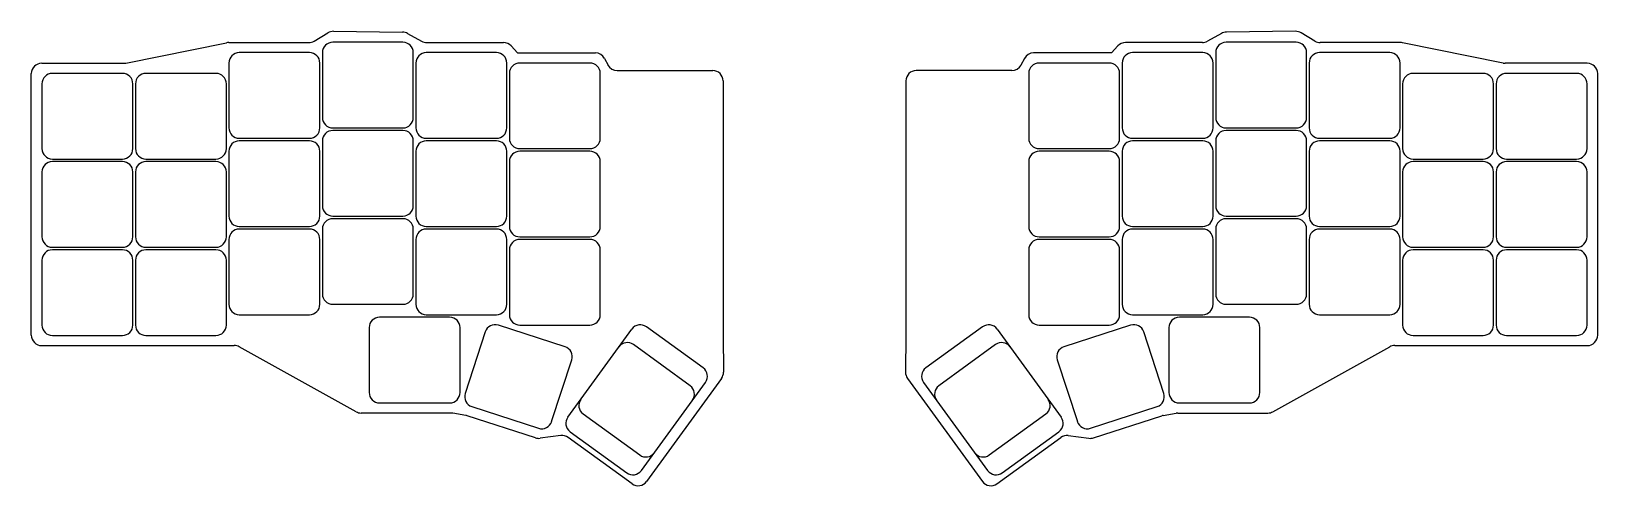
# Model space of a CAD drawing. Header units: millimetres. Extents: x -11 to 291, y -37 to 50.
import ezdxf

# ---------------------------------------------------------------- set-up
doc = ezdxf.new("R2010")
doc.units = ezdxf.units.MM

msp = doc.modelspace()

# ---------------------------------------------------------------- linework, layer by layer
at = {"linetype": 'CONTINUOUS'}
for p, q in [((43.68, 48.49), (46.31, 50.08)), ((47.37, 50.36), (60.69, 50.21)), ((61.64, 49.95), (64.35, 48.45)), ((218.36, 49.95), (215.65, 48.45)), ((232.63, 50.36), (219.31, 50.21)), ((236.32, 48.49), (233.69, 50.08)), ((7.4, 44.24), (26.8, 48.16)), ((27.2, 48.2), (42.64, 48.2)), ((42.75, 46.25), (29.25, 46.25)), ((45.25, 46.25), (45.25, 33.75)), ((60.75, 48.25), (47.25, 48.25)), ((62.75, 33.75), (62.75, 46.25)), ((78.75, 46.25), (65.25, 46.25)), ((65.32, 48.2), (80.11, 48.2)), ((81.6, 47.54), (82.8, 46.2)), ((82.8, 46.2), (97.8, 46.2)), ((197.2, 46.2), (182.2, 46.2)), ((198.4, 47.54), (197.2, 46.2)), ((214.68, 48.2), (199.89, 48.2)), ((214.75, 46.25), (201.25, 46.25)), ((217.25, 46.25), (217.25, 33.75)), ((232.75, 48.25), (219.25, 48.25)), ((234.75, 33.75), (234.75, 46.25)), ((250.75, 46.25), (237.25, 46.25)), ((252.8, 48.2), (237.36, 48.2)), ((272.6, 44.24), (253.2, 48.16)), ((-8.8, 44.2), (7, 44.2)), ((6.75, 42.25), (-6.75, 42.25)), ((24.75, 42.25), (11.25, 42.25)), ((27.25, 44.25), (27.25, 31.75)), ((44.75, 31.75), (44.75, 44.25)), ((63.25, 44.25), (63.25, 31.75)), ((80.75, 31.75), (80.75, 44.25)), ((81.25, 42.25), (81.25, 29.75)), ((96.75, 44.25), (83.25, 44.25)), ((98.75, 29.75), (98.75, 42.25)), ((99.56, 45.14), (100.24, 43.86)), ((102, 42.8), (120.4, 42.8)), ((178, 42.8), (159.6, 42.8)), ((180.44, 45.14), (179.76, 43.86)), ((181.25, 42.25), (181.25, 29.75)), ((196.75, 44.25), (183.25, 44.25)), ((198.75, 29.75), (198.75, 42.25)), ((199.25, 44.25), (199.25, 31.75)), ((216.75, 31.75), (216.75, 44.25)), ((235.25, 44.25), (235.25, 31.75)), ((252.75, 31.75), (252.75, 44.25)), ((268.75, 42.25), (255.25, 42.25)), ((288.8, 44.2), (273, 44.2)), ((286.75, 42.25), (273.25, 42.25)), ((-10.8, -8.2), (-10.8, 42.2)), ((-8.75, 40.25), (-8.75, 27.75)), ((8.75, 27.75), (8.75, 40.25)), ((9.25, 40.25), (9.25, 27.75)), ((26.75, 27.75), (26.75, 40.25)), ((122.4, 40.8), (122.4, -8.19)), ((157.6, 40.8), (157.6, -8.19)), ((253.25, 40.25), (253.25, 27.75)), ((270.75, 27.75), (270.75, 40.25)), ((271.25, 40.25), (271.25, 27.75)), ((288.75, 27.75), (288.75, 40.25)), ((290.8, -8.2), (290.8, 42.2)), ((47.25, 31.75), (60.75, 31.75)), ((60.75, 31.25), (47.25, 31.25)), ((219.25, 31.75), (232.75, 31.75)), ((232.75, 31.25), (219.25, 31.25)), ((27.25, 27.25), (27.25, 14.75)), ((29.25, 29.75), (42.75, 29.75)), ((42.75, 29.25), (29.25, 29.25)), ((44.75, 14.75), (44.75, 27.25)), ((45.25, 29.25), (45.25, 16.75)), ((62.75, 16.75), (62.75, 29.25)), ((63.25, 27.25), (63.25, 14.75)), ((65.25, 29.75), (78.75, 29.75)), ((78.75, 29.25), (65.25, 29.25)), ((80.75, 14.75), (80.75, 27.25)), ((83.25, 27.75), (96.75, 27.75)), ((96.75, 27.25), (83.25, 27.25)), ((183.25, 27.75), (196.75, 27.75)), ((196.75, 27.25), (183.25, 27.25)), ((199.25, 27.25), (199.25, 14.75)), ((201.25, 29.75), (214.75, 29.75)), ((214.75, 29.25), (201.25, 29.25)), ((216.75, 14.75), (216.75, 27.25)), ((217.25, 29.25), (217.25, 16.75)), ((234.75, 16.75), (234.75, 29.25)), ((235.25, 27.25), (235.25, 14.75)), ((237.25, 29.75), (250.75, 29.75)), ((250.75, 29.25), (237.25, 29.25)), ((252.75, 14.75), (252.75, 27.25)), ((-6.75, 25.75), (6.75, 25.75)), ((6.75, 25.25), (-6.75, 25.25)), ((11.25, 25.75), (24.75, 25.75)), ((24.75, 25.25), (11.25, 25.25)), ((81.25, 25.25), (81.25, 12.75)), ((98.75, 12.75), (98.75, 25.25)), ((181.25, 25.25), (181.25, 12.75)), ((198.75, 12.75), (198.75, 25.25)), ((255.25, 25.75), (268.75, 25.75)), ((268.75, 25.25), (255.25, 25.25)), ((273.25, 25.75), (286.75, 25.75)), ((286.75, 25.25), (273.25, 25.25)), ((-8.75, 23.25), (-8.75, 10.75)), ((8.75, 10.75), (8.75, 23.25)), ((9.25, 23.25), (9.25, 10.75)), ((26.75, 10.75), (26.75, 23.25)), ((253.25, 23.25), (253.25, 10.75)), ((270.75, 10.75), (270.75, 23.25)), ((271.25, 23.25), (271.25, 10.75)), ((288.75, 10.75), (288.75, 23.25)), ((29.25, 12.75), (42.75, 12.75)), ((42.75, 12.25), (29.25, 12.25)), ((45.25, 12.25), (45.25, -0.25)), ((47.25, 14.75), (60.75, 14.75)), ((60.75, 14.25), (47.25, 14.25)), ((62.75, -0.25), (62.75, 12.25)), ((65.25, 12.75), (78.75, 12.75)), ((78.75, 12.25), (65.25, 12.25)), ((201.25, 12.75), (214.75, 12.75)), ((214.75, 12.25), (201.25, 12.25)), ((217.25, 12.25), (217.25, -0.25)), ((219.25, 14.75), (232.75, 14.75)), ((232.75, 14.25), (219.25, 14.25)), ((234.75, -0.25), (234.75, 12.25)), ((237.25, 12.75), (250.75, 12.75)), ((250.75, 12.25), (237.25, 12.25)), ((27.25, 10.25), (27.25, -2.25)), ((44.75, -2.25), (44.75, 10.25)), ((63.25, 10.25), (63.25, -2.25)), ((80.75, -2.25), (80.75, 10.25)), ((83.25, 10.75), (96.75, 10.75)), ((96.75, 10.25), (83.25, 10.25)), ((183.25, 10.75), (196.75, 10.75)), ((196.75, 10.25), (183.25, 10.25)), ((199.25, 10.25), (199.25, -2.25)), ((216.75, -2.25), (216.75, 10.25)), ((235.25, 10.25), (235.25, -2.25)), ((252.75, -2.25), (252.75, 10.25)), ((-8.75, 6.25), (-8.75, -6.25)), ((-6.75, 8.75), (6.75, 8.75)), ((6.75, 8.25), (-6.75, 8.25)), ((8.75, -6.25), (8.75, 6.25)), ((9.25, 6.25), (9.25, -6.25)), ((11.25, 8.75), (24.75, 8.75)), ((24.75, 8.25), (11.25, 8.25)), ((26.75, -6.25), (26.75, 6.25)), ((81.25, 8.25), (81.25, -4.25)), ((98.75, -4.25), (98.75, 8.25)), ((181.25, 8.25), (181.25, -4.25)), ((198.75, -4.25), (198.75, 8.25)), ((253.25, 6.25), (253.25, -6.25)), ((255.25, 8.75), (268.75, 8.75)), ((268.75, 8.25), (255.25, 8.25)), ((270.75, -6.25), (270.75, 6.25)), ((271.25, 6.25), (271.25, -6.25)), ((273.25, 8.75), (286.75, 8.75)), ((286.75, 8.25), (273.25, 8.25)), ((288.75, -6.25), (288.75, 6.25)), ((47.25, -2.25), (60.75, -2.25)), ((219.25, -2.25), (232.75, -2.25)), ((29.25, -4.25), (42.75, -4.25)), ((69.75, -4.75), (56.25, -4.75)), ((65.25, -4.25), (78.75, -4.25)), ((201.25, -4.25), (214.75, -4.25)), ((223.75, -4.75), (210.25, -4.75)), ((237.25, -4.25), (250.75, -4.25)), ((-6.75, -8.25), (6.75, -8.25)), ((11.25, -8.25), (24.75, -8.25)), ((54.25, -6.75), (54.25, -19.25)), ((71.75, -19.25), (71.75, -6.75)), ((76.61, -7.55), (72.75, -19.44)), ((91.97, -10.44), (79.13, -6.27)), ((83.25, -6.25), (96.75, -6.25)), ((92.5, -24), (104.84, -7.01)), ((118.56, -14.5), (107.64, -6.57)), ((122.4, -8.21), (122.47, -15.33)), ((157.6, -8.21), (157.53, -15.33)), ((172.36, -6.57), (161.44, -14.5)), ((175.16, -7.01), (187.5, -24)), ((183.25, -6.25), (196.75, -6.25)), ((200.87, -6.27), (188.03, -10.44)), ((207.25, -19.44), (203.39, -7.55)), ((208.25, -6.75), (208.25, -19.25)), ((225.75, -19.25), (225.75, -6.75)), ((255.25, -8.25), (268.75, -8.25)), ((273.25, -8.25), (286.75, -8.25)), ((-8.8, -10.2), (28.28, -10.2)), ((51.75, -22.95), (29.25, -10.45)), ((116.06, -17.94), (105.14, -10.01)), ((174.86, -10.01), (163.94, -17.94)), ((228.25, -22.95), (250.75, -10.45)), ((251.72, -10.2), (288.8, -10.2)), ((89.39, -24.85), (93.25, -12.96)), ((186.75, -12.96), (190.61, -24.85)), ((106.66, -34.29), (119, -17.3)), ((122.09, -16.53), (107.67, -36.38)), ((157.91, -16.53), (172.33, -36.38)), ((161, -17.3), (173.34, -34.29)), ((70.03, -23.2), (52.72, -23.2)), ((56.25, -21.25), (69.75, -21.25)), ((72.86, -23.65), (70.37, -23.23)), ((86.26, -27.98), (73.14, -23.72)), ((74.03, -21.96), (86.87, -26.13)), ((95.44, -23.36), (106.36, -31.29)), ((173.64, -31.29), (184.56, -23.36)), ((193.13, -26.13), (205.97, -21.96)), ((193.74, -27.98), (206.86, -23.72)), ((207.14, -23.65), (209.63, -23.23)), ((209.97, -23.2), (227.28, -23.2)), ((210.25, -21.25), (223.75, -21.25)), ((92.94, -26.8), (103.86, -34.73)), ((176.14, -34.73), (187.06, -26.8)), ((91.14, -27.53), (87.15, -28.06)), ((104.88, -36.83), (92.58, -27.89)), ((175.12, -36.83), (187.42, -27.89)), ((188.86, -27.53), (192.85, -28.06))]:
    msp.add_line(p, q, dxfattribs=at)
for centre, start, end in [((42.64, 50.2), 270, 301.0806), ((47.35, 48.36), 89.3236, 121.0806), ((60.67, 48.21), 60.9454, 89.3236), ((65.32, 50.2), 240.9454, 270), ((214.68, 50.2), 270, 299.0546), ((219.33, 48.21), 90.6764, 119.0546), ((232.65, 48.36), 58.9194, 90.6764), ((237.36, 50.2), 238.9194, 270), ((27.2, 46.2), 90, 101.4212), ((29.25, 44.25), 90, 180), ((42.75, 44.25), 0, 90), ((47.25, 46.25), 90, 180), ((60.75, 46.25), 0, 90), ((65.25, 44.25), 90, 180), ((78.75, 44.25), 0, 90), ((80.11, 46.2), 41.9872, 90), ((97.8, 44.2), 27.8973, 90), ((182.2, 44.2), 90, 152.1027), ((199.89, 46.2), 90, 138.0128), ((201.25, 44.25), 90, 180), ((214.75, 44.25), 0, 90), ((219.25, 46.25), 90, 180), ((232.75, 46.25), 0, 90), ((237.25, 44.25), 90, 180), ((250.75, 44.25), 0, 90), ((252.8, 46.2), 78.5788, 90), ((-8.8, 42.2), 90, 180), ((-6.75, 40.25), 90, 180), ((6.75, 40.25), 0, 90), ((7, 46.2), 270, 281.4212), ((11.25, 40.25), 90, 180), ((24.75, 40.25), 0, 90), ((83.25, 42.25), 90, 180), ((96.75, 42.25), 0, 90), ((102, 44.8), 207.8973, 270), ((120.4, 40.8), 0, 90), ((159.6, 40.8), 90, 180), ((178, 44.8), 270, 332.1027), ((183.25, 42.25), 90, 180), ((196.75, 42.25), 0, 90), ((255.25, 40.25), 90, 180), ((268.75, 40.25), 0, 90), ((273.25, 40.25), 90, 180), ((273, 46.2), 258.5788, 270), ((286.75, 40.25), 0, 90), ((288.8, 42.2), 0, 90), ((47.25, 33.75), 180, 270), ((60.75, 33.75), 270, 0), ((219.25, 33.75), 180, 270), ((232.75, 33.75), 270, 0), ((29.25, 31.75), 180, 270), ((42.75, 31.75), 270, 0), ((47.25, 29.25), 90, 180), ((60.75, 29.25), 0, 90), ((65.25, 31.75), 180, 270), ((78.75, 31.75), 270, 0), ((201.25, 31.75), 180, 270), ((214.75, 31.75), 270, 0), ((219.25, 29.25), 90, 180), ((232.75, 29.25), 0, 90), ((237.25, 31.75), 180, 270), ((250.75, 31.75), 270, 0), ((-6.75, 27.75), 180, 270), ((6.75, 27.75), 270, 0), ((11.25, 27.75), 180, 270), ((24.75, 27.75), 270, 0), ((29.25, 27.25), 90, 180), ((42.75, 27.25), 0, 90), ((65.25, 27.25), 90, 180), ((78.75, 27.25), 0, 90), ((83.25, 29.75), 180, 270), ((83.25, 25.25), 90, 180), ((96.75, 29.75), 270, 0), ((96.75, 25.25), 0, 90), ((183.25, 29.75), 180, 270), ((183.25, 25.25), 90, 180), ((196.75, 29.75), 270, 0), ((196.75, 25.25), 0, 90), ((201.25, 27.25), 90, 180), ((214.75, 27.25), 0, 90), ((237.25, 27.25), 90, 180), ((250.75, 27.25), 0, 90), ((255.25, 27.75), 180, 270), ((268.75, 27.75), 270, 0), ((273.25, 27.75), 180, 270), ((286.75, 27.75), 270, 0), ((-6.75, 23.25), 90, 180), ((6.75, 23.25), 0, 90), ((11.25, 23.25), 90, 180), ((24.75, 23.25), 0, 90), ((255.25, 23.25), 90, 180), ((268.75, 23.25), 0, 90), ((273.25, 23.25), 90, 180), ((286.75, 23.25), 0, 90), ((47.25, 16.75), 180, 270), ((60.75, 16.75), 270, 0), ((219.25, 16.75), 180, 270), ((232.75, 16.75), 270, 0), ((29.25, 14.75), 180, 270), ((29.25, 10.25), 90, 180), ((42.75, 14.75), 270, 0), ((42.75, 10.25), 0, 90), ((47.25, 12.25), 90, 180), ((60.75, 12.25), 0, 90), ((65.25, 14.75), 180, 270), ((65.25, 10.25), 90, 180), ((78.75, 14.75), 270, 0), ((78.75, 10.25), 0, 90), ((83.25, 12.75), 180, 270), ((96.75, 12.75), 270, 0), ((183.25, 12.75), 180, 270), ((196.75, 12.75), 270, 0), ((201.25, 14.75), 180, 270), ((201.25, 10.25), 90, 180), ((214.75, 14.75), 270, 0), ((214.75, 10.25), 0, 90), ((219.25, 12.25), 90, 180), ((232.75, 12.25), 0, 90), ((237.25, 14.75), 180, 270), ((237.25, 10.25), 90, 180), ((250.75, 14.75), 270, 0), ((250.75, 10.25), 0, 90), ((-6.75, 10.75), 180, 270), ((6.75, 10.75), 270, 0), ((11.25, 10.75), 180, 270), ((24.75, 10.75), 270, 0), ((83.25, 8.25), 90, 180), ((96.75, 8.25), 0, 90), ((183.25, 8.25), 90, 180), ((196.75, 8.25), 0, 90), ((255.25, 10.75), 180, 270), ((268.75, 10.75), 270, 0), ((273.25, 10.75), 180, 270), ((286.75, 10.75), 270, 0), ((-6.75, 6.25), 90, 180), ((6.75, 6.25), 0, 90), ((11.25, 6.25), 90, 180), ((24.75, 6.25), 0, 90), ((255.25, 6.25), 90, 180), ((268.75, 6.25), 0, 90), ((273.25, 6.25), 90, 180), ((286.75, 6.25), 0, 90), ((29.25, -2.25), 180, 270), ((42.75, -2.25), 270, 0), ((47.25, -0.25), 180, 270), ((60.75, -0.25), 270, 0), ((65.25, -2.25), 180, 270), ((78.75, -2.25), 270, 0), ((201.25, -2.25), 180, 270), ((214.75, -2.25), 270, 0), ((219.25, -0.25), 180, 270), ((232.75, -0.25), 270, 0), ((237.25, -2.25), 180, 270), ((250.75, -2.25), 270, 0), ((56.25, -6.75), 90, 180), ((69.75, -6.75), 0, 90), ((83.25, -4.25), 180, 270), ((96.75, -4.25), 270, 0), ((183.25, -4.25), 180, 270), ((196.75, -4.25), 270, 0), ((210.25, -6.75), 90, 180), ((223.75, -6.75), 0, 90), ((-8.8, -8.2), 180, 270), ((-6.75, -6.25), 180, 270), ((6.75, -6.25), 270, 0), ((11.25, -6.25), 180, 270), ((24.75, -6.25), 270, 0), ((78.51, -8.17), 72, 162), ((106.46, -8.19), 54, 144), ((124.4, -8.19), 180, 180.5973), ((155.6, -8.19), 359.4027, 0), ((173.54, -8.19), 36, 126), ((201.49, -8.17), 18, 108), ((255.25, -6.25), 180, 270), ((268.75, -6.25), 270, 0), ((273.25, -6.25), 180, 270), ((286.75, -6.25), 270, 0), ((288.8, -8.2), 270, 0), ((28.28, -12.2), 60.9454, 90), ((91.35, -12.34), 342, 72), ((103.96, -11.63), 54, 144), ((176.04, -11.63), 36, 126), ((188.65, -12.34), 108, 198), ((251.72, -12.2), 90, 119.0546), ((117.38, -16.12), 324, 54), ((162.62, -16.12), 126, 216), ((114.88, -19.56), 324, 54), ((120.47, -15.35), 324, 0.5973), ((159.53, -15.35), 179.4027, 216), ((165.12, -19.56), 126, 216), ((56.25, -19.25), 180, 270), ((69.75, -19.25), 270, 0), ((74.65, -20.06), 162, 252), ((96.62, -21.74), 144, 234), ((183.38, -21.74), 306, 36), ((205.35, -20.06), 288, 18), ((210.25, -19.25), 180, 270), ((223.75, -19.25), 270, 0), ((52.72, -21.2), 240.9454, 270), ((70.03, -25.2), 80.3563, 90), ((72.52, -25.62), 72, 80.3563), ((94.12, -25.18), 144, 234), ((185.88, -25.18), 306, 36), ((207.48, -25.62), 99.6437, 108), ((209.97, -25.2), 90, 99.6437), ((227.28, -21.2), 270, 299.0546), ((87.49, -24.23), 252, 342), ((192.51, -24.23), 198, 288), ((86.88, -26.08), 252, 277.6704), ((91.4, -29.51), 54, 97.6704), ((188.6, -29.51), 82.3296, 126), ((193.12, -26.08), 262.3296, 288), ((107.54, -29.67), 234, 324), ((172.46, -29.67), 216, 306), ((105.04, -33.11), 234, 324), ((174.96, -33.11), 216, 306), ((106.05, -35.21), 234, 324), ((173.95, -35.21), 216, 306)]:
    msp.add_arc(centre, 2, start, end, dxfattribs=at)

doc.saveas('drawing.dxf')
